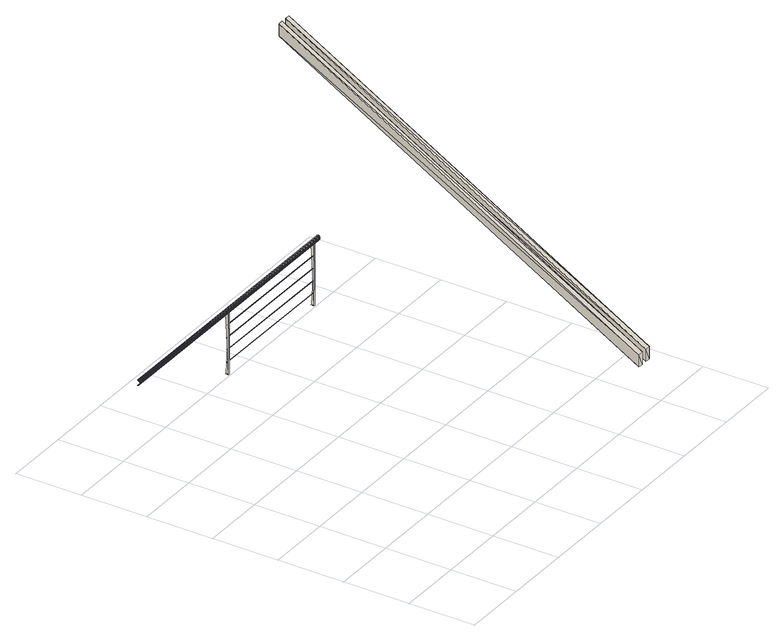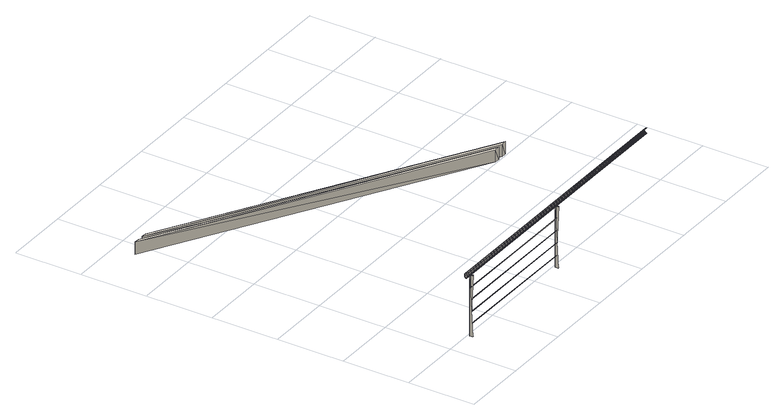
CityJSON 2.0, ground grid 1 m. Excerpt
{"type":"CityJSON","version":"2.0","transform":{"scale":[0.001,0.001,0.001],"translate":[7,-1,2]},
"CityObjects":{
"building1":{"type":"Building","attributes":{"info":{"id":59075,"type":"IfcRailing","GlobalId":"09axaKU7X1_O8n6dmmiZ1E","OwnerHistory":"#12","ObjectPlacement":"#50014","Representation":"#59071","Tag":"00000000-0000-0000-00-00-000000000000","PredefinedType":"HANDRAIL"},"psets":{"AC_Pset_Name":{"Name":{"id":59080,"class":"IfcPropertySingleValue","value_type":"IfcLabel"},"id":59081},"ArchiCADProperties":{"Komplette Element-ID":{"id":59088,"class":"IfcPropertySingleValue","value":"Gelaender-2","value_type":"IfcLabel"},"Kompakte Element-ID":{"id":59089,"class":"IfcPropertySingleValue","value":"Gelaender-2","value_type":"IfcLabel"},"Name des Sachmerkmal-Objekts":{"id":59090,"class":"IfcPropertySingleValue","value_type":"IfcLabel"},"Ursprungsgeschoss":{"id":59091,"class":"IfcPropertySingleValue","value":"Dachgeschoss","value_type":"IfcLabel"},"Raumname":{"id":59092,"class":"IfcPropertySingleValue","value":"Galerie","value_type":"IfcLabel"},"Raumnummer":{"id":59093,"class":"IfcPropertySingleValue","value":"7","value_type":"IfcLabel"},"Ebene":{"id":59094,"class":"IfcPropertySingleValue","value":"Gelaender","value_type":"IfcLabel"},"Typ":{"id":59095,"class":"IfcPropertySingleValue","value":"Objekt","value_type":"IfcLabel"},"Geschützt":{"id":59096,"class":"IfcPropertySingleValue","value":false,"value_type":"IfcBoolean"},"Bibliothekselement-Name":{"id":59097,"class":"IfcPropertySingleValue","value":"Geländer_horizontal 13","value_type":"IfcLabel"},"Baustoff / Mehrschichtiger Aufbau / Profil / Schraffur":{"id":59098,"class":"IfcPropertySingleValue","value":"Solid","value_type":"IfcLabel"},"Etikettentext":{"id":59099,"class":"IfcPropertySingleValue","value_type":"IfcLabel"},"Eindeutige ID":{"id":59100,"class":"IfcPropertySingleValue","value_type":"IfcLabel"},"Verknüpfte Änderungen":{"id":59101,"class":"IfcPropertySingleValue","value_type":"IfcLabel"},"Tragende Funktion":{"id":59102,"class":"IfcPropertySingleValue","value":"Nicht definiert","value_type":"IfcLabel"},"Lage":{"id":59103,"class":"IfcPropertySingleValue","value":"Nicht definiert","value_type":"IfcLabel"},"Element-Klassifizierung":{"id":59104,"class":"IfcPropertySingleValue","value":"Geländer","value_type":"IfcLabel"},"Umbau-Status":{"id":59105,"class":"IfcPropertySingleValue","value":"Bestand","value_type":"IfcLabel"},"Anzeigen auf Umbau-Filter":{"id":59106,"class":"IfcPropertySingleValue","value":"Alle relevanten Filter","value_type":"IfcLabel"},"ARCHICAD IFC ID":{"id":59107,"class":"IfcPropertySingleValue","value":"09axaKU7X1_O8n6dmmiZ1E","value_type":"IfcLabel"},"Externe IFC ID":{"id":59108,"class":"IfcPropertySingleValue","value_type":"IfcLabel"},"Drehwinkel":{"id":59109,"class":"IfcPropertySingleValue","value":0,"value_type":"IfcPlaneAngleMeasure"},"Oberfläche":{"id":59110,"class":"IfcPropertySingleValue","value":"Allgemein","value_type":"IfcLabel"},"id":59111},"AC_Pset_Geländer_horizontal_13":{"3D":{"id":59139,"class":"IfcPropertySingleValue","value":"Detailiert","value_type":"IfcLabel"},"Anzahl_Rohre":{"id":59140,"class":"IfcPropertySingleValue","value":4,"value_type":"IfcReal"},"Position":{"id":59141,"class":"IfcPropertySingleValue","value":"Zwischen Pfosten","value_type":"IfcLabel"},"Anzahl_Pfosten":{"id":59142,"class":"IfcPropertySingleValue","value":3,"value_type":"IfcReal"},"Auflösung":{"id":59143,"class":"IfcPropertySingleValue","value":36,"value_type":"IfcReal"},"Schattenwurf":{"id":59144,"class":"IfcPropertySingleValue","value":true,"value_type":"IfcBoolean"},"Show 2D Hotspots in 3D":{"id":59145,"class":"IfcPropertySingleValue","value":true,"value_type":"IfcBoolean"},"Stift Kontur":{"id":59146,"class":"IfcPropertySingleValue","value_type":"IfcLabel"},"Ausfüllmuster":{"id":59147,"class":"IfcPropertySingleValue","value":"Leer","value_type":"IfcLabel"},"Stift Schraffur":{"id":59148,"class":"IfcPropertySingleValue","value_type":"IfcLabel"},"Stift Hintergrundschraffur":{"id":59149,"class":"IfcPropertySingleValue","value_type":"IfcLabel"},"Handlauf (hamat)":{"id":59150,"class":"IfcPropertySingleValue","value":"Zink","value_type":"IfcLabel"},"Rohre (bamat)":{"id":59151,"class":"IfcPropertySingleValue","value":"Zink","value_type":"IfcLabel"},"Pfosten (pomat)":{"id":59152,"class":"IfcPropertySingleValue","value":"Zink","value_type":"IfcLabel"},"Preis":{"id":59153,"class":"IfcPropertySingleValue","value":0,"value_type":"IfcReal"},"Hersteller":{"id":59154,"class":"IfcPropertySingleValue","value_type":"IfcLabel"},"Anmerkung":{"id":59155,"class":"IfcPropertySingleValue","value_type":"IfcLabel"},"Lage":{"id":59156,"class":"IfcPropertySingleValue","value_type":"IfcLabel"},"Accessoires":{"id":59157,"class":"IfcPropertySingleValue","value_type":"IfcLabel"},"Gruppe (FM_Type)":{"id":59158,"class":"IfcPropertySingleValue","value":"Andere","value_type":"IfcLabel"},"Gruppe (iFMType)":{"id":59159,"class":"IfcPropertySingleValue","value":25,"value_type":"IfcReal"},"Inventarnummer":{"id":59160,"class":"IfcPropertySingleValue","value_type":"IfcLabel"},"Seriennummer":{"id":59161,"class":"IfcPropertySingleValue","value_type":"IfcLabel"},"Herstellungsjahr":{"id":59162,"class":"IfcPropertySingleValue","value_type":"IfcLabel"},"Gewicht":{"id":59163,"class":"IfcPropertySingleValue","value":0,"value_type":"IfcReal"},"Gewichteinheit":{"id":59164,"class":"IfcPropertySingleValue","value":"kg","value_type":"IfcLabel"},"Frei definierbar 1":{"id":59165,"class":"IfcPropertySingleValue","value_type":"IfcLabel"},"Frei definierbar 2":{"id":59166,"class":"IfcPropertySingleValue","value_type":"IfcLabel"},"Frei definierbar 3":{"id":59167,"class":"IfcPropertySingleValue","value_type":"IfcLabel"},"Frei definierbar 4":{"id":59168,"class":"IfcPropertySingleValue","value_type":"IfcLabel"},"Frei definierbar 5":{"id":59169,"class":"IfcPropertySingleValue","value_type":"IfcLabel"},"id":59170},"ArchiCADQuantities":{"Höhenangabe zum Projekt-Nullpunkt":{"id":59206,"class":"IfcQuantityLength","value":2.7},"Höhe zu Geschoss":{"id":59207,"class":"IfcQuantityLength","value":0},"Oberflächenbereich":{"id":59208,"class":"IfcQuantityArea","value":1.99},"Netto-Volumen":{"id":59209,"class":"IfcQuantityVolume","value":0.0256},"Fläche":{"id":59210,"class":"IfcQuantityArea","value":4.29},"Höhe (Z Größe)":{"id":59211,"class":"IfcQuantityLength","value":1},"Länge (A)":{"id":59212,"class":"IfcQuantityLength","value":4.29},"Volumen":{"id":59213,"class":"IfcQuantityVolume","value":0.0256},"Breite (B)":{"id":59214,"class":"IfcQuantityLength","value":1},"id":59215},"AC_Equantity_Geländer_horizontal_13":{"Height":{"id":59220,"class":"IfcQuantityLength","value":1},"Höhenunterschied":{"id":59221,"class":"IfcQuantityLength","value":0},"Durchmesser_Handlauf":{"id":59222,"class":"IfcQuantityLength","value":0.08},"Auskragung_Handlauf":{"id":59223,"class":"IfcQuantityLength","value":0.1},"Durchmesser_Rohre":{"id":59224,"class":"IfcQuantityLength","value":0.01},"Pfostenbreite":{"id":59225,"class":"IfcQuantityLength","value":0.02},"Pfostentiefe":{"id":59226,"class":"IfcQuantityLength","value":0.05},"Untere Ebene":{"id":59227,"class":"IfcQuantityLength","value":1},"Obere Ebene":{"id":59228,"class":"IfcQuantityLength","value":0},"id":59229}}},"geometry":[{"type":"MultiSurface","lod":"2","boundaries":[[[0,1,2]],[[3,4,5]],[[6,7,8]],[[9,10,11]],[[12,13,14]],[[5,15,16]],[[8,17,18]],[[11,19,20]],[[14,21,22]],[[23,24,3]],[[25,26,6]],[[27,28,9]],[[29,30,12]],[[23,3,5]],[[25,6,8]],[[27,9,11]],[[29,12,14]],[[15,31,16]],[[23,32,24]],[[17,33,18]],[[25,34,26]],[[19,35,20]],[[27,36,28]],[[21,37,22]],[[29,38,30]],[[23,5,16]],[[25,8,18]],[[27,11,20]],[[29,14,22]],[[39,23,16]],[[40,25,18]],[[41,27,20]],[[42,29,22]],[[43,1,0]],[[44,16,45]],[[39,46,23]],[[47,18,48]],[[40,49,25]],[[50,20,51]],[[41,52,27]],[[53,22,54]],[[42,55,29]],[[39,16,44]],[[40,18,47]],[[41,20,50]],[[42,22,53]],[[44,45,56]],[[39,57,46]],[[47,48,58]],[[40,59,49]],[[50,51,60]],[[41,61,52]],[[53,54,62]],[[42,63,55]],[[64,43,0]],[[43,65,1]],[[66,1,65]],[[65,43,67]],[[68,69,70]],[[71,72,73]],[[74,75,76]],[[77,78,79]],[[69,80,81]],[[82,68,83]],[[72,84,85]],[[86,71,87]],[[75,88,89]],[[90,74,91]],[[78,92,93]],[[94,77,95]],[[82,69,68]],[[86,72,71]],[[90,75,74]],[[94,78,77]],[[81,80,96]],[[82,83,97]],[[85,84,98]],[[86,87,99]],[[89,88,100]],[[90,91,101]],[[93,92,102]],[[94,95,103]],[[82,80,69]],[[86,84,72]],[[90,88,75]],[[94,92,78]],[[82,104,80]],[[86,105,84]],[[90,106,88]],[[94,107,92]],[[80,104,108]],[[82,109,110]],[[84,105,111]],[[86,112,113]],[[88,106,114]],[[90,115,116]],[[92,107,117]],[[94,118,119]],[[82,110,104]],[[86,113,105]],[[90,116,106]],[[94,119,107]],[[108,104,120]],[[109,121,110]],[[111,105,122]],[[112,123,113]],[[114,106,124]],[[115,125,116]],[[117,107,126]],[[118,127,119]],[[128,70,69]],[[129,68,70]],[[130,73,72]],[[131,71,73]],[[132,76,75]],[[133,74,76]],[[134,79,78]],[[135,77,79]],[[136,83,68]],[[137,87,71]],[[138,91,74]],[[139,95,77]],[[140,69,81]],[[141,72,85]],[[142,75,89]],[[143,78,93]],[[144,97,83]],[[145,99,87]],[[146,101,91]],[[147,103,95]],[[148,81,96]],[[149,85,98]],[[150,89,100]],[[151,93,102]],[[152,82,97]],[[153,86,99]],[[154,90,101]],[[155,94,103]],[[156,96,80]],[[157,102,92]],[[158,98,84]],[[159,100,88]],[[160,109,82]],[[161,112,86]],[[162,115,90]],[[163,118,94]],[[164,80,108]],[[165,84,111]],[[166,88,114]],[[167,92,117]],[[121,109,168]],[[123,112,169]],[[125,115,170]],[[127,118,171]],[[108,120,172]],[[111,122,173]],[[114,124,174]],[[117,126,175]],[[116,125,176]],[[119,127,177]],[[120,104,178]],[[122,105,179]],[[124,106,180]],[[126,107,181]],[[182,183,184]],[[183,185,186]],[[187,182,188]],[[185,189,190]],[[191,187,192]],[[189,193,194]],[[195,191,196]],[[193,197,198]],[[199,195,200]],[[197,201,202]],[[203,199,204]],[[201,205,206]],[[207,203,208]],[[205,209,210]],[[211,207,212]],[[209,213,214]],[[215,211,216]],[[213,217,218]],[[219,215,220]],[[217,221,222]],[[223,219,224]],[[221,225,226]],[[227,223,228]],[[225,229,230]],[[231,227,232]],[[229,233,234]],[[235,236,231]],[[237,233,238]],[[239,240,236]],[[241,238,242]],[[243,244,240]],[[245,242,246]],[[247,248,244]],[[249,246,250]],[[251,252,248]],[[253,250,254]],[[255,256,252]],[[257,254,258]],[[259,260,256]],[[261,258,262]],[[263,264,260]],[[265,262,266]],[[267,268,264]],[[269,266,270]],[[271,272,268]],[[273,270,274]],[[275,276,272]],[[277,274,278]],[[279,280,276]],[[281,278,282]],[[283,284,280]],[[285,282,286]],[[128,129,70]],[[129,136,68]],[[130,131,73]],[[131,137,71]],[[132,133,76]],[[133,138,74]],[[134,135,79]],[[135,139,77]],[[140,128,69]],[[141,130,72]],[[142,132,75]],[[143,134,78]],[[136,144,83]],[[137,145,87]],[[138,146,91]],[[139,147,95]],[[148,140,81]],[[149,141,85]],[[150,142,89]],[[151,143,93]],[[144,152,97]],[[145,153,99]],[[146,154,101]],[[147,155,103]],[[156,148,96]],[[157,151,102]],[[152,160,82]],[[153,161,86]],[[154,162,90]],[[155,163,94]],[[158,149,98]],[[159,150,100]],[[164,156,80]],[[165,158,84]],[[166,159,88]],[[167,157,92]],[[160,168,109]],[[161,169,112]],[[162,170,115]],[[163,171,118]],[[108,172,164]],[[111,173,165]],[[114,174,166]],[[117,175,167]],[[121,168,287]],[[123,169,288]],[[125,170,176]],[[127,171,177]],[[120,178,172]],[[122,179,173]],[[124,180,174]],[[126,181,175]],[[116,176,289]],[[119,177,290]],[[291,292,293]],[[136,129,128]],[[137,131,130]],[[138,133,132]],[[139,135,134]],[[128,140,156]],[[130,141,158]],[[132,142,159]],[[134,143,157]],[[160,144,136]],[[161,145,137]],[[162,146,138]],[[163,147,139]],[[160,136,128]],[[161,137,130]],[[162,138,132]],[[163,139,134]],[[140,148,156]],[[160,152,144]],[[141,149,158]],[[161,153,145]],[[142,150,159]],[[162,154,146]],[[143,151,157]],[[163,155,147]],[[160,128,156]],[[161,130,158]],[[162,132,159]],[[163,134,157]],[[294,160,156]],[[295,161,158]],[[289,162,159]],[[290,163,157]],[[296,292,291]],[[178,156,164]],[[294,168,160]],[[179,158,165]],[[295,169,161]],[[180,159,166]],[[289,170,162]],[[181,157,167]],[[290,171,163]],[[294,156,178]],[[295,158,179]],[[289,159,180]],[[290,157,181]],[[178,164,172]],[[294,287,168]],[[179,165,173]],[[295,288,169]],[[180,166,174]],[[289,176,170]],[[181,167,175]],[[290,177,171]],[[297,296,291]],[[296,298,292]],[[299,292,298]],[[298,296,300]],[[183,182,187]],[[189,185,183]],[[183,187,199]],[[201,189,183]],[[187,191,199]],[[201,193,189]],[[191,195,199]],[[201,183,199]],[[201,197,193]],[[199,203,211]],[[213,205,201]],[[213,209,205]],[[203,207,211]],[[229,201,199]],[[199,211,227]],[[229,213,201]],[[211,215,227]],[[229,217,213]],[[215,219,223]],[[225,221,217]],[[229,199,227]],[[215,223,227]],[[229,225,217]],[[227,231,236]],[[238,233,229]],[[244,227,236]],[[246,238,229]],[[244,236,240]],[[246,242,238]],[[252,227,244]],[[254,246,229]],[[278,229,227]],[[254,250,246]],[[252,244,248]],[[264,227,252]],[[266,254,229]],[[260,252,256]],[[262,258,254]],[[276,227,264]],[[278,266,229]],[[266,262,254]],[[264,252,260]],[[278,227,276]],[[272,264,268]],[[274,270,266]],[[276,264,272]],[[278,274,266]],[[284,276,280]],[[286,282,278]],[[301,276,284]],[[302,286,278]],[[303,278,276]]]}]},
"building2":{"type":"Building","attributes":{"info":{"id":40170,"type":"IfcMember","GlobalId":"22oN_bO9T4jO5eG4GKW7be","OwnerHistory":"#12","Name":"Sparren-40","ObjectPlacement":"#40153","Representation":"#40166","Tag":"BC192F3D-2C51-4B28-92-78-5806097A3CB1"},"psets":{"Pset_BeamCommon":{"Slope":{"id":40175,"class":"IfcPropertySingleValue","value":1718.87,"value_type":"IfcPlaneAngleMeasure"},"IsExternal":{"id":40176,"class":"IfcPropertySingleValue","value":false,"value_type":"IfcBoolean"},"LoadBearing":{"id":40177,"class":"IfcPropertySingleValue","value":true,"value_type":"IfcBoolean"},"id":40178},"AC_Pset_Name":{"Name":{"id":40187,"class":"IfcPropertySingleValue","value":"Sparren-40","value_type":"IfcLabel"},"id":40188},"ArchiCADProperties":{"Komplette Element-ID":{"id":40194,"class":"IfcPropertySingleValue","value":"Sparren-40","value_type":"IfcLabel"},"Kompakte Element-ID":{"id":40195,"class":"IfcPropertySingleValue","value":"Sparren-40","value_type":"IfcLabel"},"Name des Sachmerkmal-Objekts":{"id":40196,"class":"IfcPropertySingleValue","value_type":"IfcLabel"},"Ursprungsgeschoss":{"id":40197,"class":"IfcPropertySingleValue","value":"Dachgeschoss","value_type":"IfcLabel"},"Raumname":{"id":40198,"class":"IfcPropertySingleValue","value_type":"IfcLabel"},"Raumnummer":{"id":40199,"class":"IfcPropertySingleValue","value_type":"IfcLabel"},"Ebene":{"id":40200,"class":"IfcPropertySingleValue","value":"Dachkonstruktion","value_type":"IfcLabel"},"Typ":{"id":40201,"class":"IfcPropertySingleValue","value":"Objekt","value_type":"IfcLabel"},"Geschützt":{"id":40202,"class":"IfcPropertySingleValue","value":false,"value_type":"IfcBoolean"},"Bibliothekselement-Name":{"id":40203,"class":"IfcPropertySingleValue","value_type":"IfcLabel"},"Baustoff / Mehrschichtiger Aufbau / Profil / Schraffur":{"id":40204,"class":"IfcPropertySingleValue","value":"Solid","value_type":"IfcLabel"},"Etikettentext":{"id":40205,"class":"IfcPropertySingleValue","value_type":"IfcLabel"},"Eindeutige ID":{"id":40206,"class":"IfcPropertySingleValue","value_type":"IfcLabel"},"Verknüpfte Änderungen":{"id":40207,"class":"IfcPropertySingleValue","value_type":"IfcLabel"},"Tragende Funktion":{"id":40208,"class":"IfcPropertySingleValue","value":"Nicht definiert","value_type":"IfcLabel"},"Lage":{"id":40209,"class":"IfcPropertySingleValue","value":"Nicht definiert","value_type":"IfcLabel"},"Element-Klassifizierung":{"id":40210,"class":"IfcPropertySingleValue","value":"Stab / Stabträger","value_type":"IfcLabel"},"Umbau-Status":{"id":40211,"class":"IfcPropertySingleValue","value":"Bestand","value_type":"IfcLabel"},"Anzeigen auf Umbau-Filter":{"id":40212,"class":"IfcPropertySingleValue","value":"Alle relevanten Filter","value_type":"IfcLabel"},"ARCHICAD IFC ID":{"id":40213,"class":"IfcPropertySingleValue","value":"22oN_bO9T4jO5eG4GKW7be","value_type":"IfcLabel"},"Externe IFC ID":{"id":40214,"class":"IfcPropertySingleValue","value_type":"IfcLabel"},"Drehwinkel":{"id":40215,"class":"IfcPropertySingleValue","value":90,"value_type":"IfcPlaneAngleMeasure"},"Oberfläche":{"id":40216,"class":"IfcPropertySingleValue","value":"Kiefer","value_type":"IfcLabel"},"id":40217},"ArchiCADQuantities":{"Höhenangabe zum Projekt-Nullpunkt":{"id":40245,"class":"IfcQuantityLength","value":3.2},"Höhe zu Geschoss":{"id":40246,"class":"IfcQuantityLength","value":0.5},"Oberflächenbereich":{"id":40247,"class":"IfcQuantityArea","value":3.08},"Netto-Volumen":{"id":40248,"class":"IfcQuantityVolume","value":0.0813},"Fläche":{"id":40249,"class":"IfcQuantityArea","value":0.4},"Höhe (Z Größe)":{"id":40250,"class":"IfcQuantityLength","value":2.89},"Länge (A)":{"id":40251,"class":"IfcQuantityLength","value":2.5},"Volumen":{"id":40252,"class":"IfcQuantityVolume","value":0.0813},"Breite (B)":{"id":40253,"class":"IfcQuantityLength","value":1},"id":40254}}},"geometry":[{"type":"MultiSurface","lod":"2","boundaries":[[[304,305,306]],[[304,306,307]],[[308,306,309]],[[308,307,306]],[[307,310,304]],[[307,308,310]],[[310,311,305]],[[304,310,305]],[[309,306,305]],[[309,305,311]],[[309,310,308]],[[311,310,309]]]}]},
"building3":{"type":"Building","attributes":{"info":{"id":40293,"type":"IfcMember","GlobalId":"2in0QvfYXEawl1f3MP1bq2","OwnerHistory":"#12","Name":"Sparren-41","ObjectPlacement":"#40276","Representation":"#40289","Tag":"6A479A30-3EE6-49CF-80-83-949E8139A87B"},"psets":{"Pset_BeamCommon":{"Slope":{"id":40298,"class":"IfcPropertySingleValue","value":1718.87,"value_type":"IfcPlaneAngleMeasure"},"IsExternal":{"id":40299,"class":"IfcPropertySingleValue","value":false,"value_type":"IfcBoolean"},"LoadBearing":{"id":40300,"class":"IfcPropertySingleValue","value":true,"value_type":"IfcBoolean"},"id":40301},"AC_Pset_Name":{"Name":{"id":40310,"class":"IfcPropertySingleValue","value":"Sparren-41","value_type":"IfcLabel"},"id":40311},"ArchiCADProperties":{"Komplette Element-ID":{"id":40317,"class":"IfcPropertySingleValue","value":"Sparren-41","value_type":"IfcLabel"},"Kompakte Element-ID":{"id":40318,"class":"IfcPropertySingleValue","value":"Sparren-41","value_type":"IfcLabel"},"Name des Sachmerkmal-Objekts":{"id":40319,"class":"IfcPropertySingleValue","value_type":"IfcLabel"},"Ursprungsgeschoss":{"id":40320,"class":"IfcPropertySingleValue","value":"Dachgeschoss","value_type":"IfcLabel"},"Raumname":{"id":40321,"class":"IfcPropertySingleValue","value_type":"IfcLabel"},"Raumnummer":{"id":40322,"class":"IfcPropertySingleValue","value_type":"IfcLabel"},"Ebene":{"id":40323,"class":"IfcPropertySingleValue","value":"Dachkonstruktion","value_type":"IfcLabel"},"Typ":{"id":40324,"class":"IfcPropertySingleValue","value":"Objekt","value_type":"IfcLabel"},"Geschützt":{"id":40325,"class":"IfcPropertySingleValue","value":false,"value_type":"IfcBoolean"},"Bibliothekselement-Name":{"id":40326,"class":"IfcPropertySingleValue","value_type":"IfcLabel"},"Baustoff / Mehrschichtiger Aufbau / Profil / Schraffur":{"id":40327,"class":"IfcPropertySingleValue","value":"Solid","value_type":"IfcLabel"},"Etikettentext":{"id":40328,"class":"IfcPropertySingleValue","value_type":"IfcLabel"},"Eindeutige ID":{"id":40329,"class":"IfcPropertySingleValue","value_type":"IfcLabel"},"Verknüpfte Änderungen":{"id":40330,"class":"IfcPropertySingleValue","value_type":"IfcLabel"},"Tragende Funktion":{"id":40331,"class":"IfcPropertySingleValue","value":"Nicht definiert","value_type":"IfcLabel"},"Lage":{"id":40332,"class":"IfcPropertySingleValue","value":"Nicht definiert","value_type":"IfcLabel"},"Element-Klassifizierung":{"id":40333,"class":"IfcPropertySingleValue","value":"Stab / Stabträger","value_type":"IfcLabel"},"Umbau-Status":{"id":40334,"class":"IfcPropertySingleValue","value":"Bestand","value_type":"IfcLabel"},"Anzeigen auf Umbau-Filter":{"id":40335,"class":"IfcPropertySingleValue","value":"Alle relevanten Filter","value_type":"IfcLabel"},"ARCHICAD IFC ID":{"id":40336,"class":"IfcPropertySingleValue","value":"2in0QvfYXEawl1f3MP1bq2","value_type":"IfcLabel"},"Externe IFC ID":{"id":40337,"class":"IfcPropertySingleValue","value_type":"IfcLabel"},"Drehwinkel":{"id":40338,"class":"IfcPropertySingleValue","value":90,"value_type":"IfcPlaneAngleMeasure"},"Oberfläche":{"id":40339,"class":"IfcPropertySingleValue","value":"Kiefer","value_type":"IfcLabel"},"id":40340},"ArchiCADQuantities":{"Höhenangabe zum Projekt-Nullpunkt":{"id":40368,"class":"IfcQuantityLength","value":3.2},"Höhe zu Geschoss":{"id":40369,"class":"IfcQuantityLength","value":0.5},"Oberflächenbereich":{"id":40370,"class":"IfcQuantityArea","value":3.08},"Netto-Volumen":{"id":40371,"class":"IfcQuantityVolume","value":0.0813},"Fläche":{"id":40372,"class":"IfcQuantityArea","value":0.4},"Höhe (Z Größe)":{"id":40373,"class":"IfcQuantityLength","value":2.89},"Länge (A)":{"id":40374,"class":"IfcQuantityLength","value":2.5},"Volumen":{"id":40375,"class":"IfcQuantityVolume","value":0.0813},"Breite (B)":{"id":40376,"class":"IfcQuantityLength","value":1},"id":40377}}},"geometry":[{"type":"MultiSurface","lod":"2","boundaries":[[[312,313,314]],[[312,314,315]],[[316,314,317]],[[316,315,314]],[[315,318,312]],[[315,316,318]],[[318,319,313]],[[312,318,313]],[[317,314,313]],[[317,313,319]],[[317,318,316]],[[319,318,317]]]}]}
},
"vertices":[
[2545,5025,700],[2545,5025,1620],[2545,5075,1620],[2545,5045,882],[2545,5045,881],[2545,5045,880],[2545,5045,1068],[2545,5045,1067],[2545,5045,1066],[2545,5045,1254],[2545,5045,1253],[2545,5045,1252],[2545,5045,1440],[2545,5045,1439],[2545,5045,1438],[2545,5045,879],[2545,5046,878],[2545,5045,1065],[2545,5046,1064],[2545,5045,1251],[2545,5046,1250],[2545,5045,1437],[2545,5046,1436],[2545,5046,884],[2545,5045,883],[2545,5046,1070],[2545,5045,1069],[2545,5046,1256],[2545,5045,1255],[2545,5046,1442],[2545,5045,1441],[2545,5046,879],[2545,5046,883],[2545,5046,1065],[2545,5046,1069],[2545,5046,1251],[2545,5046,1255],[2545,5046,1437],[2545,5046,1441],[2545,5048,886],[2545,5048,1072],[2545,5048,1258],[2545,5048,1444],[2565,5025,700],[2545,5048,876],[2545,5047,877],[2545,5047,885],[2545,5048,1062],[2545,5047,1063],[2545,5047,1071],[2545,5048,1248],[2545,5047,1249],[2545,5047,1257],[2545,5048,1434],[2545,5047,1435],[2545,5047,1443],[2545,5048,877],[2545,5048,885],[2545,5048,1063],[2545,5048,1071],[2545,5048,1249],[2545,5048,1257],[2545,5048,1435],[2545,5048,1443],[2545,5075,700],[2565,5025,1620],[2565,5075,1620],[2565,5075,700],[2565,5045,882],[2565,5045,880],[2565,5045,881],[2565,5045,1068],[2565,5045,1066],[2565,5045,1067],[2565,5045,1254],[2565,5045,1252],[2565,5045,1253],[2565,5045,1440],[2565,5045,1438],[2565,5045,1439],[2565,5046,878],[2565,5045,879],[2565,5046,884],[2565,5045,883],[2565,5046,1064],[2565,5045,1065],[2565,5046,1070],[2565,5045,1069],[2565,5046,1250],[2565,5045,1251],[2565,5046,1256],[2565,5045,1255],[2565,5046,1436],[2565,5045,1437],[2565,5046,1442],[2565,5045,1441],[2565,5046,879],[2565,5046,883],[2565,5046,1065],[2565,5046,1069],[2565,5046,1251],[2565,5046,1255],[2565,5046,1437],[2565,5046,1441],[2565,5048,876],[2565,5048,1062],[2565,5048,1248],[2565,5048,1434],[2565,5047,877],[2565,5047,885],[2565,5048,886],[2565,5047,1063],[2565,5047,1071],[2565,5048,1072],[2565,5047,1249],[2565,5047,1257],[2565,5048,1258],[2565,5047,1435],[2565,5047,1443],[2565,5048,1444],[2565,5048,877],[2565,5048,885],[2565,5048,1063],[2565,5048,1071],[2565,5048,1249],[2565,5048,1257],[2565,5048,1435],[2565,5048,1443],[4580,5045,880],[4580,5045,881],[4580,5045,1066],[4580,5045,1067],[4580,5045,1252],[4580,5045,1253],[4580,5045,1438],[4580,5045,1439],[4580,5045,882],[4580,5045,1068],[4580,5045,1254],[4580,5045,1440],[4580,5045,879],[4580,5045,1065],[4580,5045,1251],[4580,5045,1437],[4580,5045,883],[4580,5045,1069],[4580,5045,1255],[4580,5045,1441],[4580,5046,879],[4580,5046,1065],[4580,5046,1251],[4580,5046,1437],[4580,5046,883],[4580,5046,1069],[4580,5046,1255],[4580,5046,1441],[4580,5046,878],[4580,5046,1436],[4580,5046,1064],[4580,5046,1250],[4580,5046,884],[4580,5046,1070],[4580,5046,1256],[4580,5046,1442],[4580,5047,877],[4580,5047,1063],[4580,5047,1249],[4580,5047,1435],[4580,5047,885],[4580,5047,1071],[4580,5047,1257],[4580,5047,1443],[4580,5048,877],[4580,5048,1063],[4580,5048,1249],[4580,5048,1435],[4580,5048,1257],[4580,5048,1443],[4580,5048,876],[4580,5048,1062],[4580,5048,1248],[4580,5048,1434],[4700,5010,1658],[4700,5010,1660],[410,5010,1660],[4700,5010,1662],[410,5010,1662],[4700,5010,1655],[410,5010,1658],[4700,5010,1665],[410,5010,1665],[4700,5011,1653],[410,5010,1655],[4700,5011,1667],[410,5011,1667],[4700,5011,1651],[410,5011,1653],[4700,5011,1669],[410,5011,1669],[4700,5012,1649],[410,5011,1651],[4700,5012,1672],[410,5012,1672],[4700,5012,1646],[410,5012,1649],[4700,5012,1674],[410,5012,1674],[4700,5013,1644],[410,5012,1646],[4700,5013,1676],[410,5013,1676],[4700,5014,1642],[410,5013,1644],[4700,5014,1678],[410,5014,1678],[4700,5015,1640],[410,5014,1642],[4700,5015,1680],[410,5015,1680],[4700,5017,1638],[410,5015,1640],[4700,5017,1682],[410,5017,1682],[4700,5018,1636],[410,5017,1638],[4700,5018,1684],[410,5018,1684],[4700,5019,1634],[410,5018,1636],[4700,5019,1686],[410,5019,1686],[4700,5021,1633],[410,5019,1634],[4700,5021,1687],[410,5021,1687],[410,5021,1633],[4700,5023,1631],[410,5023,1689],[4700,5023,1689],[410,5023,1631],[4700,5024,1629],[410,5024,1691],[4700,5024,1691],[410,5024,1629],[4700,5026,1628],[410,5026,1692],[4700,5026,1692],[410,5026,1628],[4700,5028,1627],[410,5028,1693],[4700,5028,1693],[410,5028,1627],[4700,5030,1625],[410,5030,1695],[4700,5030,1695],[410,5030,1625],[4700,5032,1624],[410,5032,1696],[4700,5032,1696],[410,5032,1624],[4700,5034,1623],[410,5034,1697],[4700,5034,1697],[410,5034,1623],[4700,5036,1622],[410,5036,1698],[4700,5036,1698],[410,5036,1622],[4700,5038,1622],[410,5038,1698],[4700,5038,1698],[410,5038,1622],[4700,5041,1621],[410,5041,1699],[4700,5041,1699],[410,5041,1621],[4700,5043,1621],[410,5043,1699],[4700,5043,1699],[410,5043,1621],[4700,5045,1620],[410,5045,1700],[4700,5045,1700],[410,5045,1620],[4700,5048,1620],[410,5048,1700],[4700,5048,1700],[4580,5048,885],[4580,5048,1071],[4580,5048,1258],[4580,5048,1444],[4580,5025,700],[4580,5025,1620],[4580,5075,1620],[4580,5048,886],[4580,5048,1072],[4600,5025,700],[4580,5075,700],[4600,5025,1620],[4600,5075,1620],[4600,5075,700],[4700,5050,1620],[4700,5050,1700],[4700,5057,1699],
[5260,6000,4271],[5260,500,1096],[5340,500,1096],[5340,6000,4271],[5340,6000,4087],[5340,500,911],[5260,6000,4087],[5260,500,911],
[5420,6000,4271],[5420,500,1096],[5500,500,1096],[5500,6000,4271],[5500,6000,4087],[5500,500,911],[5420,6000,4087],[5420,500,911]
]}
